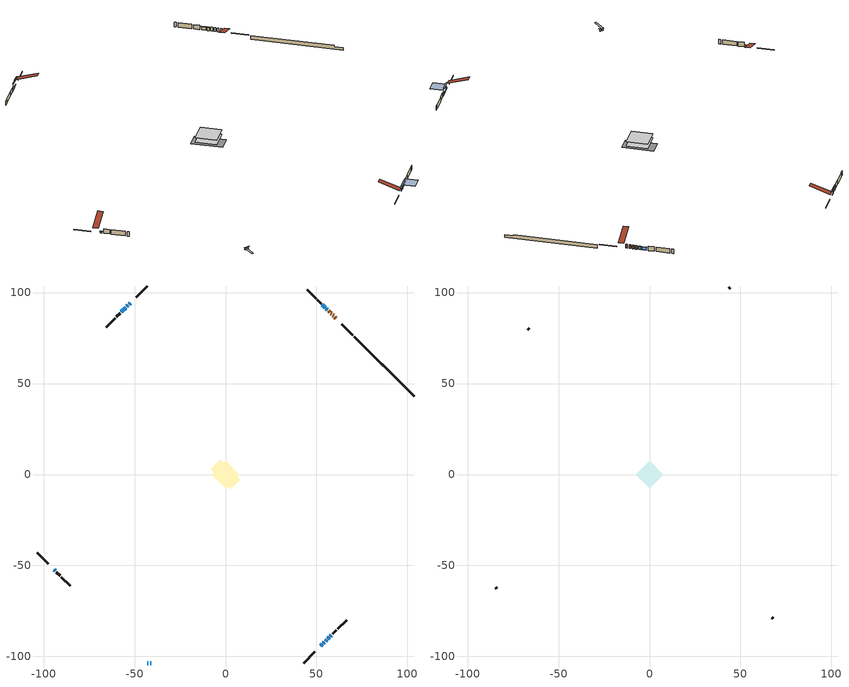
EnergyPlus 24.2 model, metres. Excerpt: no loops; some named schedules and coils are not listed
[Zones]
conditioned space
 floor adiabatic (AdiabaticFloorConstruction): -7.66,0 0,7.66 7.66,0 0,-7.66 z0.76
 floor foundation (Slab1 construction): -8.22,2.97 -2.97,8.22 8.22,-2.97 2.97,-8.22 z-1.3
 wall outside (RimJoist1 construction): 42.91,-103.59 49.07,-97.43 / -103.59,-42.91 -97.43,-49.07 / -42.91,103.59 -49.07,97.43 / 70.06,76.43 63.9,82.6 z0.76:1.06
 wall outside (AdiabaticWallConstruction 1): 60.62,85.88 60.04,86.46 / 59.38,87.12 58.92,87.57 / 58.27,88.23 57.87,88.63 / 57.21,89.28 56.63,89.87 z0.76:2.79
 wall outside (AdiabaticWallConstruction): -42.91,-103.59 -42.37,-103.59 z0.76:1.65; 52.35,-94.15 53.12,-93.37 / 56.2,-90.29 56.98,-89.52 / -54.79,91.7 -57.17,89.33 z0.76:1.7; -94.15,-52.35 -93.57,-52.93 z0.76:1.55; -52.35,94.15 -52.93,93.57 / -53.58,92.91 -54.14,92.36 / 53.78,-92.72 54.34,-92.16 / 54.99,-91.5 55.55,-90.95 z0.76:1.22; -41.45,-103.59 -40.91,-103.59 z0.76:1.98; 55.97,90.52 55.4,91.1 / 54.74,91.76 53.3,93.19 / 57.63,-88.86 58.23,-88.27 z0.76:2.39
 wall outside (Wall1 construction): 58.88,-87.61 60.97,-85.52 / -92.91,-53.58 -90.82,-55.67 / -57.82,88.67 -59.91,86.58 / 52.65,93.85 50.56,95.94 z0.76:3.2
 wall outside (Wall2 construction): 61.63,-84.87 66.53,-79.97 / -90.17,-56.33 -85.27,-61.23 / -60.57,85.93 -65.47,81.03 / 49.9,96.6 45,101.5 z0.76:3.2
 wall foundation (FoundationWall1 construction): 70.72,75.78,-1.3 70.72,75.78,0.76 100.3,46.19,0.76 100.3,46.19,0.09 103.59,42.91,0.09 103.59,42.91,-1.3
 window (WindowConstruction 7): -42.91,-103.59 -42.37,-103.59 z0.76:1.65
 window (WindowConstruction 5): 52.35,-94.14 53.12,-93.37 z0.76:1.7
 window (WindowConstruction 6): -94.14,-52.35 -93.57,-52.93 z0.76:1.55
 window (WindowConstruction 9): -52.35,94.14 -52.93,93.57 z0.76:1.22
 window (WindowConstruction 10): -53.58,92.91 -54.14,92.36 z0.76:1.22
 window (WindowConstruction 11): 53.78,-92.72 54.34,-92.16 z0.76:1.22
 window (WindowConstruction 12): 54.99,-91.5 55.55,-90.95 z0.76:1.22
 window (WindowConstruction): 56.21,-90.29 56.98,-89.52 z0.76:1.7
 window (WindowConstruction 8): -41.45,-103.59 -40.91,-103.59 z0.76:1.98
 window (WindowConstruction 1): 55.97,90.52 55.4,91.1 z0.76:2.38
 window (WindowConstruction 2): 54.74,91.76 53.3,93.19 z0.76:2.38
 window (WindowConstruction 3): -54.8,91.7 -57.17,89.33 z0.76:1.7
 window (WindowConstruction 4): 57.63,-88.86 58.23,-88.27 z0.76:2.38
 door (Door): 60.62,85.88 60.04,86.46 z0.76:2.79
 door (Door 1): 59.38,87.12 58.92,87.57 z0.76:2.79
 door (Door 2): 58.27,88.23 57.87,88.63 z0.76:2.79
 door (Door 3): 57.21,89.28 56.63,89.87 z0.76:2.79
 ceiling adiabatic (AdiabaticFloorConstruction): 0,-7.66 7.66,0 0,7.66 -7.66,0 z0.76
attic - vented
 floor to conditioned space (Floor1 construction Reversed): -7.66,0 0,7.66 7.66,0 0,-7.66 z3.2
 wall outside (Wall3 construction): 67.19,-79.31 67.96,-78.53 / -84.61,-61.89 -83.83,-62.66 / -66.13,80.37 -66.91,79.59 / 44.34,102.15 43.56,102.93 z0.76:3.2
 roof outside (Roof1 construction): 51.69,-94.8,3.2 44.23,-87.34,6.72 42.26,-89.31,6.72 49.73,-96.77,3.2; -94.8,-51.69,3.2 -87.34,-44.23,6.72 -89.31,-42.26,6.72 -96.77,-49.73,3.2; -51.69,94.8,3.2 -44.23,87.34,6.72 -42.26,89.31,6.72 -49.73,96.77,3.2; 61.28,85.22,3.2 53.81,77.76,6.72 55.78,75.79,6.72 63.24,83.25,3.2
shading: -42.17,-103.59 -43.11,-103.59 -43.11,-110.3 -42.17,-110.3 z1.85; 53.26,-93.23 52.21,-94.29 52.5,-94.58 53.56,-93.52 z1.9; -93.43,-53.07 -94.29,-52.21 -94.58,-52.5 -93.72,-53.36 z1.75; -54.79,91.7 -50.48,96.01 -50.78,96.3 -55.08,91.99 z3.86; -56,90.49 -51.72,94.78 -52.01,95.07 -56.3,90.78 z3.86; 56.2,-90.29 51.91,-94.58 52.2,-94.87 56.49,-90.58 z3.86; 57.41,-89.08 53.13,-93.37 57.87,-98.11 62.16,-93.82 z3.86; 57.12,-89.38 56.06,-90.43 56.35,-90.72 57.41,-89.67 z1.9; -40.71,-103.59 -41.65,-103.59 -41.65,-104 -40.71,-104 z2.18; 55.25,91.24 56.11,90.38 56.41,90.67 55.55,91.53 z2.59; 53.16,93.34 54.88,91.61 55.17,91.9 53.45,93.63 z2.59; -57.31,89.19 -54.65,91.84 -54.94,92.13 -57.6,89.48 z1.9; 58.37,-88.13 57.49,-89 57.78,-89.29 58.66,-88.42 z2.59
[Building]
Building 1: Terrain=Suburbs
[Site:Location]
Quebec Intl AP_QC: Latitude {deg}=46.8; Longitude {deg}=-71.38; Time Zone {hr}=-5; Elevation {m}=74; Keep Site Location Information=Yes
[Site:GroundTemperature:Shallow]
0.0108218, -2.24938, -2.43038, -1.3578, 2.94801, 7.23376, 10.9493, 13.303, 13.5029, 11.5886, 7.96783, 3.81355
[Site:WaterMainsTemperature]
Calculation Method=Schedule; Temperature Schedule=mains temperature schedule
[Material] Roughness=Rough; Thermal Absorptance=0.9
Name | Thickness {m} | Conductivity {W/m-K} | Density {kg/m3} | Specific Heat {J/kg-K} | Solar Absorptance | Visible Absorptance
asphalt or fiberglass shingles | 0.00635 | 0.162714 | 1121.4 | 1465.45 | 0.4 | 0.4
ceiling loosefill ins | 0.254 | 0.0480833 | 16.02 | 1046.75 | 0.7 | 0.7
ceiling stud and cavity | 0.1397 | 0.166674 | 65.682 | 1177.47 | 0.7 | 0.7
concrete 4.0 in. | 0.1016 | 1.803125 | 2242.8 | 837.4 | 0.7 | 0.7
concrete 8.0 in. | 0.2032 | 1.803125 | 2242.8 | 837.4 | 0.7 | 0.7
door material | 0.04445 | 0.20624 | 512.64 | 1214.23 | 0.7 | 0.7
door material 1 | 0.04445 | 0.0451087 | 512.64 | 1214.23 | 0.7 | 0.7
floor covering | 0.0127 | 0.0433444 | 54.468 | 1339.84 | 0.6 | 0.6
floor rigid ins; wall rigid ins | 0.512978 | 0.029427 | 32.04 | 1214.23 | 0.7 | 0.7
floor stud and cavity | 0.1397 | 1.75129 | 37.0049 | 1207.88 | 0.7 | 0.7
furniture material conditioned space 1 | 0.1524 | 0.115458 | 640.8 | 1214.23 | 0.6 | 0.6
gypsum board | 0.0127 | 0.160291 | 801 | 837.4 | 0.6 | 0.6
osb sheathing 0.5 in. | 0.0127 | 0.115458 | 512.64 | 1214.23 | 0.7 | 0.7
osb sheathing 0.75 in. | 0.01905 | 0.115458 | 512.64 | 1214.23 | 0.7 | 0.7
rim joist stud and cavity | 0.0508 | 0.103237 | 50.32683 | 1063.81 | 0.6 | 0.6
wall stud and cavity | 0.1397 | 0.0981912 | 139.0536 | 1170.24 | 0.7 | 0.7
wall stud and cavity 1 | 0.1397 | 0.0974674 | 139.0536 | 1170.24 | 0.7 | 0.7
wall stud and cavity 2 | 0.0889 | 6.1454 | 50.32683 | 1063.81 | 0.6 | 0.6
wall stud and cavity 3 | 0.0889 | 0.380278 | 52.3479 | 1209.89 | 0.7 | 0.7
wall stud and cavity 4 | 0.0889 | 0.391764 | 83.0341 | 1211.67 | 0.7 | 0.7
wood siding | 0.0254 | 0.102417 | 544.68 | 1172.36 | 0.4 | 0.4
wood siding 1 | 0.00254 | 0.102417 | 544.68 | 1172.36 | 0.4 | 0.4
wood siding 2; wood siding 3; wood siding 4 | 0.0254 | 0.102417 | 544.68 | 1172.36 | 0.7 | 0.7
[WindowMaterial:SimpleGlazingSystem]
Name | U-Factor {W/m2-K} | Solar Heat Gain Coefficient
WindowMaterial | 2.211581 | 0.38
WindowMaterial 1 | 2.18944 | 0.39
WindowMaterial 2 | 2.01228 | 0.43
WindowMaterial 3 | 3.003662 | 0.53
WindowMaterial 4 | 2.180352 | 0.39
WindowMaterial 5 | 3.04284 | 0.48
WindowMaterial 6 | 6.78351 | 0.73
WindowMaterial 7 | 6.73808 | 0.74
WindowMaterial 8 | 2.6045 | 0.27
WindowMaterial 9 | 2.61302 | 0.27
[Construction]
AdiabaticFloorConstruction: floor stud and cavity, floor rigid ins, osb sheathing 0.75 in., floor covering
AdiabaticWallConstruction: wood siding 3, wall rigid ins, wall stud and cavity 3, gypsum board
AdiabaticWallConstruction 1: wood siding 4, wall rigid ins, wall stud and cavity 3, gypsum board
Door: door material
Door 1; Door 2; Door 3: door material 1
Floor1 construction Reversed: gypsum board, ceiling stud and cavity, ceiling loosefill ins
FoundationWall1 construction: concrete 8.0 in.
furniture construction conditioned space 1: furniture material conditioned space 1
PartitionWallConstruction: gypsum board, wall stud and cavity 4, gypsum board
RimJoist1 construction: wood siding 2, rim joist stud and cavity
Roof1 construction: asphalt or fiberglass shingles
Slab1 construction: concrete 4.0 in.
Wall1 construction: wood siding, osb sheathing 0.5 in., wall stud and cavity, gypsum board
Wall2 construction: wood siding, osb sheathing 0.5 in., wall stud and cavity 1, gypsum board
Wall3 construction: wood siding 1, wall stud and cavity 2
WindowConstruction; WindowConstruction 5: WindowMaterial
WindowConstruction 1: WindowMaterial 1
WindowConstruction 10; WindowConstruction 11; WindowConstruction 12: WindowMaterial 9
WindowConstruction 2: WindowMaterial 2
WindowConstruction 3: WindowMaterial 3
WindowConstruction 4: WindowMaterial 4
WindowConstruction 6: WindowMaterial 5
WindowConstruction 7: WindowMaterial 6
WindowConstruction 8: WindowMaterial 7
WindowConstruction 9: WindowMaterial 8
[Zone] Multiplier=1; Part of Total Floor Area=Yes
Name | Volume {m3}
attic - vented | 67.0683
conditioned space | 538.1
[Space]
Name | Zone | Volume {m3}
attic - vented 1 | attic - vented | 67.0683
conditioned space 1 | conditioned space | 538.1
[ZoneInfiltration:EffectiveLeakageArea]
infil attic - vented 1: Zone or Space=attic - vented 1; Schedule=Always On Discrete; Effective Air Leakage Area {cm2}=4335.88; Stack Coefficient=0.000414216; Wind Coefficient=1.3751e-05
[ZoneMixing]
whole house fan mix: Zone or Space=attic - vented; Schedule=Always On Continuous; Design Flow Rate Calculation Method=Flow/Zone; Design Flow Rate {m3/s}=0; Source Zone or Space=conditioned space
[SurfaceProperty:ExposedFoundationPerimeter]
Slab1: Exposed Perimeter Calculation Method=TotalExposedPerimeter; Total Exposed Perimeter {m}=46.483
[InternalMass] Zone or ZoneList=conditioned space; Space or SpaceList=conditioned space 1
Name | Construction | Surface Area {m2}
furniture mass conditioned space 1 | furniture construction conditioned space 1 | 93.9319
partition wall mass | PartitionWallConstruction | 234.83
[Lights]
interior lighting: Zone or ZoneList or Space or SpaceList=conditioned space 1; Schedule=interior lighting schedule; Design Level Calculation Method=LightingLevel; Lighting Level {W}=343.2; Return Air Fraction=0; Fraction Radiant=0.6; Fraction Visible=0.2; Fraction Replaceable=1
[People]
occupants: Zone or ZoneList or Space or SpaceList=conditioned space 1; Number of People Schedule=occupants schedule; Number of People Calculation Method=People; Number of People=3; Fraction Radiant=0.314171; Sensible Heat Fraction=0.56303; Activity Level Schedule=occupants activity schedule; Carbon Dioxide Generation Rate {m3/s-W}=0; Enable ASHRAE 55 Comfort Warnings=No; Mean Radiant Temperature Calculation Type=EnclosureAveraged
[ElectricEquipment] Zone or ZoneList or Space or SpaceList=conditioned space 1; Design Level Calculation Method=EquipmentLevel
Name | Schedule | Design Level {W} | Fraction Latent | Fraction Radiant | Fraction Lost
clothes dryer | clothes dryer schedule | 140.772 | 0.015 | 0.081 | 0.85
clothes washer | clothes washer schedule | 32.1985 | 0.03 | 0.162 | 0.7
cooking range | cooking range schedule | 215.147 | 0.08 | 0.432 | 0.2
dishwasher | dishwasher schedule | 66.8632 | 0.3 | 0.18 | 0.4
fridge | fridge schedule | 72.9452 | 0 | 0.6 | 0
mech vent house fan | mech vent house fan schedule | 6.33333 | 0 | 0 | 1
mech vent house fan cfis | mech vent house fan cfis schedule | 0 | 0 | 0 | 0
mech vent range fan 0 | mech vent range fan 0 schedule | 57 | 0 | 0 | 1
misc plug loads | misc plug loads schedule | 494.7 | 0.045 | 0.513 | 0.1
whole house fan | Always On Discrete | 0 | 0 | 0 | 1
[OtherEquipment] Zone or ZoneList or Space or SpaceList=conditioned space 1; Design Level Calculation Method=EquipmentLevel
Name | Fuel Type | Schedule | Design Level {W} | Fraction Latent | Fraction Radiant | Fraction Lost
clothes dryer 1 | Electricity | clothes dryer schedule | 0 | 0.015 | 0.081 | 0.85
cooking range 1 | Electricity | cooking range schedule | 0 | 0.08 | 0.432 | 0.2
general water use latent | None | general water use schedule | 62.594 | 1 | 0 | 0
general water use sensible | None | general water use schedule | -61.6891 | 0 | 0.6 | 0
mech vent house fan latent load | None | Always On Discrete | 0 | 1 | 0 | 0
mech vent house fan sensible load | None | Always On Discrete | 0 | 0 | 0 | 0
water heater energy adjustment1 | Electricity | Always On Discrete | 0.01 | 0 | 0 | 1
[ZoneInfiltration:DesignFlowRate] Zone or ZoneList or Space or SpaceList=conditioned space 1; Schedule=Always On Discrete; Design Flow Rate Calculation Method=Flow/Zone; Design Flow Rate {m3/s}=0
infil flow; natural vent flow; whole house fan flow
[ZoneControl:Thermostat]
conditioned space Thermostat: Zone or ZoneList=conditioned space; Control Type Schedule=conditioned space Thermostat Schedule; Control 1=conditioned space temperature setpoint; Temperature Difference Between Cutout And Setpoint {deltaC}=0
[ThermostatSetpoint:DualSetpoint]
conditioned space temperature setpoint: Heating Setpoint Temperature Schedule=heating setpoint; Cooling Setpoint Temperature Schedule=cooling setpoint
[AirLoopHVAC:UnitarySystem]
unit heater unitary system: Control Type=Load; Controlling Zone or Thermostat Location=conditioned space; Dehumidification Control Type=None; Availability Schedule=Always On Discrete; Supply Fan=unit heater supply fan; Fan Placement=BlowThrough; Supply Air Fan Operating Mode Schedule=unit heater auto fan schedule; Heating Coil=unit heater htg coil; DX Heating Coil Sizing Ratio=1; Use DOAS DX Cooling Coil=No; Minimum Supply Air Temperature {C}=2; Latent Load Control=SensibleOnlyLoadControl; Cooling Supply Air Flow Rate Method=None; Heating Supply Air Flow Rate Method=SupplyAirFlowRate; Heating Supply Air Flow Rate {m3/s}=1.21243; No Load Supply Air Flow Rate Method=SupplyAirFlowRate; No Load Supply Air Flow Rate {m3/s}=0; No Load Supply Air Flow Rate Control Set To Low Speed=Yes; Maximum Supply Air Temperature {C}=48.8889; Maximum Outdoor Dry-Bulb Temperature for Supplemental Heater Operation {C}=21; Ancillary On-Cycle Electric Power {W}=0; Ancillary Off-Cycle Electric Power {W}=0
[Zone equipment]
conditioned space: unit heater unitary system, electric baseboard
[Foundation:Kiva]
Foundation Kiva 1: Initial Indoor Air Temperature {C}=18; Wall Height Above Grade {m}=0.759988; Wall Depth Below Slab {m}=0.2032
[Foundation:Kiva:Settings]
Soil Conductivity {W/m-K}=0.849921; Soil Density {kg/m3}=1842.3; Soil Specific Heat {J/kg-K}=418.7; Ground Solar Absorptivity=0.9; Ground Thermal Absorptivity=0.9; Ground Surface Roughness {m}=0.03; Far-Field Width {m}=40; Deep-Ground Boundary Condition=ZeroFlux; Deep-Ground Depth {m}=40; Minimum Cell Dimension {m}=0.2; Maximum Cell Growth Coefficient=3; Simulation Timestep=Timestep
[Exterior:Lights]
exterior lighting: Schedule=exterior lighting schedule; Design Level {W}=75.6
[EnergyManagementSystem:Sensor] Output:Variable or Output:Meter Index Key=conditioned space
Name | Output:Variable or Output:Meter
conditioned_space_clg_unmet_s | Zone Cooling Setpoint Not Met Time
conditioned_space_htg_unmet_s | Zone Heating Setpoint Not Met Time
fridge_tin_s; tin_s; tin_s_1 | Zone Mean Air Temperature
tout_s | Zone Outdoor Air Drybulb Temperature
win_s | Zone Air Humidity Ratio
[Schedule:Constant]
Name | Hourly Value
Always On Continuous; mech vent house fan schedule; mech vent house fan cfis schedule; Always On Discrete | 1
occupants activity schedule | 117.228
fridge schedule; unit heater auto fan schedule | 0
[Schedule:Week:Daily]
interior lighting schedule Week Rule - Jan1-Jan27: interior lighting schedule day, interior lighting schedule day, interior lighting schedule day, interior lighting schedule day, interior lighting schedule day, interior lighting schedule day, interior lighting schedule day, interior lighting schedule default day, interior lighting schedule default day, interior lighting schedule default day, interior lighting schedule default day, interior lighting schedule default day
interior lighting schedule Week Rule - Jan28-Feb3: interior lighting schedule day, interior lighting schedule day, interior lighting schedule day, interior lighting schedule day, interior lighting schedule day 1, interior lighting schedule day 1, interior lighting schedule day 1, interior lighting schedule default day, interior lighting schedule default day, interior lighting schedule default day, interior lighting schedule default day, interior lighting schedule default day
interior lighting schedule Week Rule - Feb4-Feb24: interior lighting schedule day 1, interior lighting schedule day 1, interior lighting schedule day 1, interior lighting schedule day 1, interior lighting schedule day 1, interior lighting schedule day 1, interior lighting schedule day 1, interior lighting schedule default day, interior lighting schedule default day, interior lighting schedule default day, interior lighting schedule default day, interior lighting schedule default day
interior lighting schedule Week Rule - Feb25-Mar3: interior lighting schedule day 1, interior lighting schedule day 1, interior lighting schedule day 1, interior lighting schedule day 1, interior lighting schedule day 2, interior lighting schedule day 2, interior lighting schedule day 2, interior lighting schedule default day, interior lighting schedule default day, interior lighting schedule default day, interior lighting schedule default day, interior lighting schedule default day
interior lighting schedule Week Rule - Mar4-Mar31: interior lighting schedule day 2, interior lighting schedule day 2, interior lighting schedule day 2, interior lighting schedule day 2, interior lighting schedule day 2, interior lighting schedule day 2, interior lighting schedule day 2, interior lighting schedule default day, interior lighting schedule default day, interior lighting schedule default day, interior lighting schedule default day, interior lighting schedule default day
interior lighting schedule Week Rule - Apr1-Apr28: interior lighting schedule day 3, interior lighting schedule day 3, interior lighting schedule day 3, interior lighting schedule day 3, interior lighting schedule day 3, interior lighting schedule day 3, interior lighting schedule day 3, interior lighting schedule default day, interior lighting schedule default day, interior lighting schedule default day, interior lighting schedule default day, interior lighting schedule default day
interior lighting schedule Week Rule - Apr29-May5: interior lighting schedule day 3, interior lighting schedule day 3, interior lighting schedule day 4, interior lighting schedule day 4, interior lighting schedule day 4, interior lighting schedule day 4, interior lighting schedule day 4, interior lighting schedule default day, interior lighting schedule default day, interior lighting schedule default day, interior lighting schedule default day, interior lighting schedule default day
interior lighting schedule Week Rule - May6-May26: interior lighting schedule day 4, interior lighting schedule day 4, interior lighting schedule day 4, interior lighting schedule day 4, interior lighting schedule day 4, interior lighting schedule day 4, interior lighting schedule day 4, interior lighting schedule default day, interior lighting schedule default day, interior lighting schedule default day, interior lighting schedule default day, interior lighting schedule default day
interior lighting schedule Week Rule - May27-Jun2: interior lighting schedule day 4, interior lighting schedule day 4, interior lighting schedule day 4, interior lighting schedule day 4, interior lighting schedule day 4, interior lighting schedule day 5, interior lighting schedule day 5, interior lighting schedule default day, interior lighting schedule default day, interior lighting schedule default day, interior lighting schedule default day, interior lighting schedule default day
interior lighting schedule Week Rule - Jun3-Jun30: interior lighting schedule day 5, interior lighting schedule day 5, interior lighting schedule day 5, interior lighting schedule day 5, interior lighting schedule day 5, interior lighting schedule day 5, interior lighting schedule day 5, interior lighting schedule default day, interior lighting schedule default day, interior lighting schedule default day, interior lighting schedule default day, interior lighting schedule default day
interior lighting schedule Week Rule - Jul1-Jul28: interior lighting schedule day 6, interior lighting schedule day 6, interior lighting schedule day 6, interior lighting schedule day 6, interior lighting schedule day 6, interior lighting schedule day 6, interior lighting schedule day 6, interior lighting schedule default day, interior lighting schedule default day, interior lighting schedule default day, interior lighting schedule default day, interior lighting schedule default day
interior lighting schedule Week Rule - Jul29-Aug4: interior lighting schedule day 6, interior lighting schedule day 6, interior lighting schedule day 6, interior lighting schedule day 7, interior lighting schedule day 7, interior lighting schedule day 7, interior lighting schedule day 7, interior lighting schedule default day, interior lighting schedule default day, interior lighting schedule default day, interior lighting schedule default day, interior lighting schedule default day
interior lighting schedule Week Rule - Aug5-Aug25: interior lighting schedule day 7, interior lighting schedule day 7, interior lighting schedule day 7, interior lighting schedule day 7, interior lighting schedule day 7, interior lighting schedule day 7, interior lighting schedule day 7, interior lighting schedule default day, interior lighting schedule default day, interior lighting schedule default day, interior lighting schedule default day, interior lighting schedule default day
interior lighting schedule Week Rule - Aug26-Sep1: interior lighting schedule day 7, interior lighting schedule day 7, interior lighting schedule day 7, interior lighting schedule day 7, interior lighting schedule day 7, interior lighting schedule day 7, interior lighting schedule day 8, interior lighting schedule default day, interior lighting schedule default day, interior lighting schedule default day, interior lighting schedule default day, interior lighting schedule default day
interior lighting schedule Week Rule - Sep2-Sep29: interior lighting schedule day 8, interior lighting schedule day 8, interior lighting schedule day 8, interior lighting schedule day 8, interior lighting schedule day 8, interior lighting schedule day 8, interior lighting schedule day 8, interior lighting schedule default day, interior lighting schedule default day, interior lighting schedule default day, interior lighting schedule default day, interior lighting schedule default day
interior lighting schedule Week Rule - Sep30-Oct6: interior lighting schedule day 8, interior lighting schedule day 9, interior lighting schedule day 9, interior lighting schedule day 9, interior lighting schedule day 9, interior lighting schedule day 9, interior lighting schedule day 9, interior lighting schedule default day, interior lighting schedule default day, interior lighting schedule default day, interior lighting schedule default day, interior lighting schedule default day
interior lighting schedule Week Rule - Oct7-Oct27: interior lighting schedule day 9, interior lighting schedule day 9, interior lighting schedule day 9, interior lighting schedule day 9, interior lighting schedule day 9, interior lighting schedule day 9, interior lighting schedule day 9, interior lighting schedule default day, interior lighting schedule default day, interior lighting schedule default day, interior lighting schedule default day, interior lighting schedule default day
interior lighting schedule Week Rule - Oct28-Nov3: interior lighting schedule day 9, interior lighting schedule day 9, interior lighting schedule day 9, interior lighting schedule day 9, interior lighting schedule day 10, interior lighting schedule day 10, interior lighting schedule day 10, interior lighting schedule default day, interior lighting schedule default day, interior lighting schedule default day, interior lighting schedule default day, interior lighting schedule default day
interior lighting schedule Week Rule - Nov4-Nov24: interior lighting schedule day 10, interior lighting schedule day 10, interior lighting schedule day 10, interior lighting schedule day 10, interior lighting schedule day 10, interior lighting schedule day 10, interior lighting schedule day 10, interior lighting schedule default day, interior lighting schedule default day, interior lighting schedule default day, interior lighting schedule default day, interior lighting schedule default day
interior lighting schedule Week Rule - Nov25-Dec1: interior lighting schedule day 10, interior lighting schedule day 10, interior lighting schedule day 10, interior lighting schedule day 10, interior lighting schedule day 10, interior lighting schedule day 10, interior lighting schedule day 11, interior lighting schedule default day, interior lighting schedule default day, interior lighting schedule default day, interior lighting schedule default day, interior lighting schedule default day
interior lighting schedule Week Rule - Dec2-Dec31: interior lighting schedule day 11, interior lighting schedule day 11, interior lighting schedule day 11, interior lighting schedule day 11, interior lighting schedule day 11, interior lighting schedule day 11, interior lighting schedule day 11, interior lighting schedule default day, interior lighting schedule default day, interior lighting schedule default day, interior lighting schedule default day, interior lighting schedule default day
occupants schedule Week Rule - Jan1-Dec31: occupants schedule day, occupants schedule day, occupants schedule day, occupants schedule day, occupants schedule day, occupants schedule day, occupants schedule day, occupants schedule default day, occupants schedule default day, occupants schedule default day, occupants schedule default day, occupants schedule default day
clothes dryer schedule Week Rule - Jan1-Dec31: clothes dryer schedule day, clothes dryer schedule day, clothes dryer schedule day, clothes dryer schedule day, clothes dryer schedule day, clothes dryer schedule day, clothes dryer schedule day, clothes dryer schedule default day, clothes dryer schedule default day, clothes dryer schedule default day, clothes dryer schedule default day, clothes dryer schedule default day
clothes washer schedule Week Rule - Jan1-Dec31: clothes washer schedule day, clothes washer schedule day, clothes washer schedule day, clothes washer schedule day, clothes washer schedule day, clothes washer schedule day, clothes washer schedule day, clothes washer schedule default day, clothes washer schedule default day, clothes washer schedule default day, clothes washer schedule default day, clothes washer schedule default day
cooking range schedule Week Rule - Jan1-Dec31: cooking range schedule day, cooking range schedule day, cooking range schedule day, cooking range schedule day, cooking range schedule day, cooking range schedule day, cooking range schedule day, cooking range schedule default day, cooking range schedule default day, cooking range schedule default day, cooking range schedule default day, cooking range schedule default day
dishwasher schedule Week Rule - Jan1-Dec31: dishwasher schedule day, dishwasher schedule day, dishwasher schedule day, dishwasher schedule day, dishwasher schedule day, dishwasher schedule day, dishwasher schedule day, dishwasher schedule default day, dishwasher schedule default day, dishwasher schedule default day, dishwasher schedule default day, dishwasher schedule default day
mech vent range fan 0 schedule Week Rule - Jan1-Dec31: mech vent range fan 0 schedule day, mech vent range fan 0 schedule day, mech vent range fan 0 schedule day, mech vent range fan 0 schedule day, mech vent range fan 0 schedule day, mech vent range fan 0 schedule day, mech vent range fan 0 schedule day, mech vent range fan 0 schedule default day, mech vent range fan 0 schedule default day, mech vent range fan 0 schedule default day, mech vent range fan 0 schedule default day, mech vent range fan 0 schedule default day
misc plug loads schedule Week Rule - Jan1-Dec31: misc plug loads schedule day, misc plug loads schedule day, misc plug loads schedule day, misc plug loads schedule day, misc plug loads schedule day, misc plug loads schedule day, misc plug loads schedule day, misc plug loads schedule default day, misc plug loads schedule default day, misc plug loads schedule default day, misc plug loads schedule default day, misc plug loads schedule default day
general water use schedule Week Rule - Jan1-Dec31: general water use schedule day, general water use schedule day, general water use schedule day, general water use schedule day, general water use schedule day, general water use schedule day, general water use schedule day, general water use schedule default day, general water use schedule default day, general water use schedule default day, general water use schedule default day, general water use schedule default day
exterior lighting schedule Week Rule - Jan1-Jan27: exterior lighting schedule day, exterior lighting schedule day, exterior lighting schedule day, exterior lighting schedule day, exterior lighting schedule day, exterior lighting schedule day, exterior lighting schedule day, exterior lighting schedule default day, exterior lighting schedule default day, exterior lighting schedule default day, exterior lighting schedule default day, exterior lighting schedule default day
exterior lighting schedule Week Rule - Jan28-Feb3: exterior lighting schedule day, exterior lighting schedule day, exterior lighting schedule day, exterior lighting schedule day, exterior lighting schedule day 1, exterior lighting schedule day 1, exterior lighting schedule day 1, exterior lighting schedule default day, exterior lighting schedule default day, exterior lighting schedule default day, exterior lighting schedule default day, exterior lighting schedule default day
exterior lighting schedule Week Rule - Feb4-Feb24: exterior lighting schedule day 1, exterior lighting schedule day 1, exterior lighting schedule day 1, exterior lighting schedule day 1, exterior lighting schedule day 1, exterior lighting schedule day 1, exterior lighting schedule day 1, exterior lighting schedule default day, exterior lighting schedule default day, exterior lighting schedule default day, exterior lighting schedule default day, exterior lighting schedule default day
exterior lighting schedule Week Rule - Feb25-Mar3: exterior lighting schedule day 1, exterior lighting schedule day 1, exterior lighting schedule day 1, exterior lighting schedule day 1, exterior lighting schedule day 2, exterior lighting schedule day 2, exterior lighting schedule day 2, exterior lighting schedule default day, exterior lighting schedule default day, exterior lighting schedule default day, exterior lighting schedule default day, exterior lighting schedule default day
exterior lighting schedule Week Rule - Mar4-Mar31: exterior lighting schedule day 2, exterior lighting schedule day 2, exterior lighting schedule day 2, exterior lighting schedule day 2, exterior lighting schedule day 2, exterior lighting schedule day 2, exterior lighting schedule day 2, exterior lighting schedule default day, exterior lighting schedule default day, exterior lighting schedule default day, exterior lighting schedule default day, exterior lighting schedule default day
exterior lighting schedule Week Rule - Apr1-Apr28: exterior lighting schedule day 3, exterior lighting schedule day 3, exterior lighting schedule day 3, exterior lighting schedule day 3, exterior lighting schedule day 3, exterior lighting schedule day 3, exterior lighting schedule day 3, exterior lighting schedule default day, exterior lighting schedule default day, exterior lighting schedule default day, exterior lighting schedule default day, exterior lighting schedule default day
exterior lighting schedule Week Rule - Apr29-May5: exterior lighting schedule day 3, exterior lighting schedule day 3, exterior lighting schedule day 4, exterior lighting schedule day 4, exterior lighting schedule day 4, exterior lighting schedule day 4, exterior lighting schedule day 4, exterior lighting schedule default day, exterior lighting schedule default day, exterior lighting schedule default day, exterior lighting schedule default day, exterior lighting schedule default day
exterior lighting schedule Week Rule - May6-May26: exterior lighting schedule day 4, exterior lighting schedule day 4, exterior lighting schedule day 4, exterior lighting schedule day 4, exterior lighting schedule day 4, exterior lighting schedule day 4, exterior lighting schedule day 4, exterior lighting schedule default day, exterior lighting schedule default day, exterior lighting schedule default day, exterior lighting schedule default day, exterior lighting schedule default day
exterior lighting schedule Week Rule - May27-Jun2: exterior lighting schedule day 4, exterior lighting schedule day 4, exterior lighting schedule day 4, exterior lighting schedule day 4, exterior lighting schedule day 4, exterior lighting schedule day 5, exterior lighting schedule day 5, exterior lighting schedule default day, exterior lighting schedule default day, exterior lighting schedule default day, exterior lighting schedule default day, exterior lighting schedule default day
exterior lighting schedule Week Rule - Jun3-Jun30: exterior lighting schedule day 5, exterior lighting schedule day 5, exterior lighting schedule day 5, exterior lighting schedule day 5, exterior lighting schedule day 5, exterior lighting schedule day 5, exterior lighting schedule day 5, exterior lighting schedule default day, exterior lighting schedule default day, exterior lighting schedule default day, exterior lighting schedule default day, exterior lighting schedule default day
exterior lighting schedule Week Rule - Jul1-Jul28: exterior lighting schedule day 6, exterior lighting schedule day 6, exterior lighting schedule day 6, exterior lighting schedule day 6, exterior lighting schedule day 6, exterior lighting schedule day 6, exterior lighting schedule day 6, exterior lighting schedule default day, exterior lighting schedule default day, exterior lighting schedule default day, exterior lighting schedule default day, exterior lighting schedule default day
exterior lighting schedule Week Rule - Jul29-Aug4: exterior lighting schedule day 6, exterior lighting schedule day 6, exterior lighting schedule day 6, exterior lighting schedule day 7, exterior lighting schedule day 7, exterior lighting schedule day 7, exterior lighting schedule day 7, exterior lighting schedule default day, exterior lighting schedule default day, exterior lighting schedule default day, exterior lighting schedule default day, exterior lighting schedule default day
exterior lighting schedule Week Rule - Aug5-Aug25: exterior lighting schedule day 7, exterior lighting schedule day 7, exterior lighting schedule day 7, exterior lighting schedule day 7, exterior lighting schedule day 7, exterior lighting schedule day 7, exterior lighting schedule day 7, exterior lighting schedule default day, exterior lighting schedule default day, exterior lighting schedule default day, exterior lighting schedule default day, exterior lighting schedule default day
[Schedule:Year]
interior lighting schedule: interior lighting schedule Week Rule - Jan1-Jan27, 1, 1, 1, 27, interior lighting schedule Week Rule - Jan28-Feb3, 1, 28, 2, 3, interior lighting schedule Week Rule - Feb4-Feb24, 2, 4, 2, 24, interior lighting schedule Week Rule - Feb25-Mar3, 2, 25, 3, 3, interior lighting schedule Week Rule - Mar4-Mar31, 3, 4, 3, 31, interior lighting schedule Week Rule - Apr1-Apr28, 4, 1, 4, 28, interior lighting schedule Week Rule - Apr29-May5, 4, 29, 5, 5, interior lighting schedule Week Rule - May6-May26, 5, 6, 5, 26, interior lighting schedule Week Rule - May27-Jun2, 5, 27, 6, 2, interior lighting schedule Week Rule - Jun3-Jun30, 6, 3, 6, 30, interior lighting schedule Week Rule - Jul1-Jul28, 7, 1, 7, 28, interior lighting schedule Week Rule - Jul29-Aug4, 7, 29, 8, 4, interior lighting schedule Week Rule - Aug5-Aug25, 8, 5, 8, 25, interior lighting schedule Week Rule - Aug26-Sep1, 8, 26, 9, 1, interior lighting schedule Week Rule - Sep2-Sep29, 9, 2, 9, 29, interior lighting schedule Week Rule - Sep30-Oct6, 9, 30, 10, 6, interior lighting schedule Week Rule - Oct7-Oct27, 10, 7, 10, 27, interior lighting schedule Week Rule - Oct28-Nov3, 10, 28, 11, 3, interior lighting schedule Week Rule - Nov4-Nov24, 11, 4, 11, 24, interior lighting schedule Week Rule - Nov25-Dec1, 11, 25, 12, 1, interior lighting schedule Week Rule - Dec2-Dec31, 12, 2, 12, 31
occupants schedule: occupants schedule Week Rule - Jan1-Dec31, 1, 1, 12, 31
clothes dryer schedule: clothes dryer schedule Week Rule - Jan1-Dec31, 1, 1, 12, 31
clothes washer schedule: clothes washer schedule Week Rule - Jan1-Dec31, 1, 1, 12, 31
cooking range schedule: cooking range schedule Week Rule - Jan1-Dec31, 1, 1, 12, 31
dishwasher schedule: dishwasher schedule Week Rule - Jan1-Dec31, 1, 1, 12, 31
mech vent range fan 0 schedule: mech vent range fan 0 schedule Week Rule - Jan1-Dec31, 1, 1, 12, 31
misc plug loads schedule: misc plug loads schedule Week Rule - Jan1-Dec31, 1, 1, 12, 31
general water use schedule: general water use schedule Week Rule - Jan1-Dec31, 1, 1, 12, 31
exterior lighting schedule: exterior lighting schedule Week Rule - Jan1-Jan27, 1, 1, 1, 27, exterior lighting schedule Week Rule - Jan28-Feb3, 1, 28, 2, 3, exterior lighting schedule Week Rule - Feb4-Feb24, 2, 4, 2, 24, exterior lighting schedule Week Rule - Feb25-Mar3, 2, 25, 3, 3, exterior lighting schedule Week Rule - Mar4-Mar31, 3, 4, 3, 31, exterior lighting schedule Week Rule - Apr1-Apr28, 4, 1, 4, 28, exterior lighting schedule Week Rule - Apr29-May5, 4, 29, 5, 5, exterior lighting schedule Week Rule - May6-May26, 5, 6, 5, 26, exterior lighting schedule Week Rule - May27-Jun2, 5, 27, 6, 2, exterior lighting schedule Week Rule - Jun3-Jun30, 6, 3, 6, 30, exterior lighting schedule Week Rule - Jul1-Jul28, 7, 1, 7, 28, exterior lighting schedule Week Rule - Jul29-Aug4, 7, 29, 8, 4, exterior lighting schedule Week Rule - Aug5-Aug25, 8, 5, 8, 25, exterior lighting schedule Week Rule - Aug26-Sep1, 8, 26, 9, 1, exterior lighting schedule Week Rule - Sep2-Sep29, 9, 2, 9, 29, exterior lighting schedule Week Rule - Sep30-Oct6, 9, 30, 10, 6, exterior lighting schedule Week Rule - Oct7-Oct27, 10, 7, 10, 27, exterior lighting schedule Week Rule - Oct28-Nov3, 10, 28, 11, 3, exterior lighting schedule Week Rule - Nov4-Nov24, 11, 4, 11, 24, exterior lighting schedule Week Rule - Nov25-Dec1, 11, 25, 12, 1, exterior lighting schedule Week Rule - Dec2-Dec31, 12, 2, 12, 31
[Schedule:Compact]
conditioned space Thermostat Schedule: Through: 12/31, For: AllDays, Until: 24:00, 4
mains temperature schedule: Through: 01/01, For: AllDays, Until: 24:00, 5.175, Through: 01/02, For: AllDays, Until: 24:00, 5.10167, Through: 01/03, For: AllDays, Until: 24:00, 5.02889, Through: 01/04, For: AllDays, Until: 24:00, 4.95778, Through: 01/05, For: AllDays, Until: 24:00, 4.88778, Through: 01/06, For: AllDays, Until: 24:00, 4.81833, Through: 01/07, For: AllDays, Until: 24:00, 4.75056, Through: 01/08, For: AllDays, Until: 24:00, 4.68389, Through: 01/09, For: AllDays, Until: 24:00, 4.61833, Through: 01/10, For: AllDays, Until: 24:00, 4.55389, Through: 01/11, For: AllDays, Until: 24:00, 4.49056, Through: 01/12, For: AllDays, Until: 24:00, 4.42889, Through: 01/13, For: AllDays, Until: 24:00, 4.36778, Through: 01/14, For: AllDays, Until: 24:00, 4.30889, Through: 01/15, For: AllDays, Until: 24:00, 4.25056, Through: 01/16, For: AllDays, Until: 24:00, 4.19389, Through: 01/17, For: AllDays, Until: 24:00, 4.13833, Through: 01/18, For: AllDays, Until: 24:00, 4.08444, Through: 01/19, For: AllDays, Until: 24:00, 4.03167, Through: 01/20, For: AllDays, Until: 24:00, 3.98056, Through: 01/21, For: AllDays, Until: 24:00, 3.93056, Through: 01/22, For: AllDays, Until: 24:00, 3.88222, Through: 01/23, For: AllDays, Until: 24:00, 3.835, Through: 01/24, For: AllDays, Until: 24:00, 3.78944, Through: 01/25, For: AllDays, Until: 24:00, 3.74556, Through: 01/26, For: AllDays, Until: 24:00, 3.70278, Through: 01/27, For: AllDays, Until: 24:00, 3.66167, Through: 01/28, For: AllDays, Until: 24:00, 3.62167, Through: 01/29, For: AllDays, Until: 24:00, 3.58389, Through: 01/30, For: AllDays, Until: 24:00, 3.54722, Through: 01/31, For: AllDays, Until: 24:00, 3.51167, Through: 02/01, For: AllDays, Until: 24:00, 3.47833, Through: 02/02, For: AllDays, Until: 24:00, 3.44611, Through: 02/03, For: AllDays, Until: 24:00, 3.41556, Through: 02/04, For: AllDays, Until: 24:00, 3.38667, Through: 02/05, For: AllDays, Until: 24:00, 3.35944, Through: 02/06, For: AllDays, Until: 24:00, 3.33389, Through: 02/07, For: AllDays, Until: 24:00, 3.30944, Through: 02/08, For: AllDays, Until: 24:00, 3.28667, Through: 02/09, For: AllDays, Until: 24:00, 3.26611, Through: 02/10, For: AllDays, Until: 24:00, 3.24667, Through: 02/11, For: AllDays, Until: 24:00, 3.22889, Through: 02/12, For: AllDays, Until: 24:00, 3.21278, Through: 02/13, For: AllDays, Until: 24:00, 3.19833, Through: 02/14, For: AllDays, Until: 24:00, 3.18556, Through: 02/15, For: AllDays, Until: 24:00, 3.17389, Through: 02/16, For: AllDays, Until: 24:00, 3.16444, Through: 02/17, For: AllDays, Until: 24:00, 3.15667, Through: 02/18, For: AllDays, Until: 24:00, 3.15056, Through: 02/19, For: AllDays, Until: 24:00, 3.14556, Through: 02/20, For: AllDays, Until: 24:00, 3.14278, Through: 02/21, For: AllDays, Until: 24:00, 3.14111, Through: 02/22, For: AllDays, Until: 24:00, 3.14167, Through: 02/23, For: AllDays, Until: 24:00, 3.14333, Through: 02/24, For: AllDays, Until: 24:00, 3.14722, Through: 02/25, For: AllDays, Until: 24:00, 3.15222, Through: 02/26, For: AllDays, Until: 24:00, 3.15944, Through: 02/27, For: AllDays, Until: 24:00, 3.16778, Through: 02/28, For: AllDays, Until: 24:00, 3.17778, Through: 03/01, For: AllDays, Until: 24:00, 3.18944, Through: 03/02, For: AllDays, Until: 24:00, 3.20333, Through: 03/03, For: AllDays, Until: 24:00, 3.21833, Through: 03/04, For: AllDays, Until: 24:00, 3.235, Through: 03/05, For: AllDays, Until: 24:00, 3.25333, Through: 03/06, For: AllDays, Until: 24:00, 3.27333, Through: 03/07, For: AllDays, Until: 24:00, 3.29444, Through: 03/08, For: AllDays, Until: 24:00, 3.31778, Through: 03/09, For: AllDays, Until: 24:00, 3.34222, Through: 03/10, For: AllDays, Until: 24:00, 3.36889, Through: 03/11, For: AllDays, Until: 24:00, 3.39667, Through: 03/12, For: AllDays, Until: 24:00, 3.42611, Through: 03/13, For: AllDays, Until: 24:00, 3.45722, Through: 03/14, For: AllDays, Until: 24:00, 3.49, Through: 03/15, For: AllDays, Until: 24:00, 3.52389, Through: 03/16, For: AllDays, Until: 24:00, 3.55944, Through: 03/17, For: AllDays, Until: 24:00, 3.59667, Through: 03/18, For: AllDays, Until: 24:00, 3.63556, Through: 03/19, For: AllDays, Until: 24:00, 3.67556, Through: 03/20, For: AllDays, Until: 24:00, 3.71722, Through: 03/21, For: AllDays, Until: 24:00, 3.76056, Through: 03/22, For: AllDays, Until: 24:00, 3.80556, Through: 03/23, For: AllDays, Until: 24:00, 3.85111, Through: 03/24, For: AllDays, Until: 24:00, 3.89889, Through: 03/25, For: AllDays, Until: 24:00, 3.94778, Through: 03/26, For: AllDays, Until: 24:00, 3.99833, Through: 03/27, For: AllDays, Until: 24:00, 4.05, Through: 03/28, For: AllDays, Until: 24:00, 4.10333, Through: 03/29, For: AllDays, Until: 24:00, 4.15778, Through: 03/30, For: AllDays, Until: 24:00, 4.21333, Through: 03/31, For: AllDays, Until: 24:00, 4.27056, Through: 04/01, For: AllDays, Until: 24:00, 4.32944, Through: 04/02, For: AllDays, Until: 24:00, 4.38889, Through: 04/03, For: AllDays, Until: 24:00, 4.45, Through: 04/04, For: AllDays, Until: 24:00, 4.51222, Through: 04/05, For: AllDays, Until: 24:00, 4.57611, Through: 04/06, For: AllDays, Until: 24:00, 4.64056, Through: 04/07, For: AllDays, Until: 24:00, 4.70667, Through: 04/08, For: AllDays, Until: 24:00, 4.77389, Through: 04/09, For: AllDays, Until: 24:00, 4.84222, Through: 04/10, For: AllDays, Until: 24:00, 4.91167, Through: 04/11, For: AllDays, Until: 24:00, 4.98278, Through: 04/12, For: AllDays, Until: 24:00, 5.05444, Through: 04/13, For: AllDays, Until: 24:00, 5.12722, Through: 04/14, For: AllDays, Until: 24:00, 5.20111, Through: 04/15, For: AllDays, Until: 24:00, 5.27611, Through: 04/16, For: AllDays, Until: 24:00, 5.35167, Through: 04/17, For: AllDays, Until: 24:00, 5.42889, Through: 04/18, For: AllDays, Until: 24:00, 5.50667, Through: 04/19, For: AllDays, Until: 24:00, 5.58556, Through: 04/20, For: AllDays, Until: 24:00, 5.665, Through: 04/21, For: AllDays, Until: 24:00, 5.74611, Through: 04/22, For: AllDays, Until: 24:00, 5.82722, Through: 04/23, For: AllDays, Until: 24:00, 5.91, Through: 04/24, For: AllDays, Until: 24:00, 5.99278, Through: 04/25, For: AllDays, Until: 24:00, 6.07722, Through: 04/26, For: AllDays, Until: 24:00, 6.16167, Through: 04/27, For: AllDays, Until: 24:00, 6.24722, Through: 04/28, For: AllDays, Until: 24:00, 6.33389, Through: 04/29, For: AllDays, Until: 24:00, 6.42056, Through: 04/30, For: AllDays, Until: 24:00, 6.50833, Through: 05/01, For: AllDays, Until: 24:00, 6.59667, Through: 05/02, For: AllDays, Until: 24:00, 6.68556, Through: 05/03, For: AllDays, Until: 24:00, 6.775, Through: 05/04, For: AllDays, Until: 24:00, 6.86556, Through: 05/05, For: AllDays, Until: 24:00, 6.95611, Through: 05/06, For: AllDays, Until: 24:00, 7.04722, Through: 05/07, For: AllDays, Until: 24:00, 7.13889, Through: 05/08, For: AllDays, Until: 24:00, 7.23111, Through: 05/09, For: AllDays, Until: 24:00, 7.32333, Through: 05/10, For: AllDays, Until: 24:00, 7.41667, Through: 05/11, For: AllDays, Until: 24:00, 7.51, Through: 05/12, For: AllDays, Until: 24:00, 7.60389, Through: 05/13, For: AllDays, Until: 24:00, 7.69778, Through: 05/14, For: AllDays, Until: 24:00, 7.79222, Through: 05/15, For: AllDays, Until: 24:00, 7.88667, Through: 05/16, For: AllDays, Until: 24:00, 7.98167, Through: 05/17, For: AllDays, Until: 24:00, 8.07667, Through: 05/18, For: AllDays, Until: 24:00, 8.17167, Through: 05/19, For: AllDays, Until: 24:00, 8.26722, Through: 05/20, For: AllDays, Until: 24:00, 8.36278, Through: 05/21, For: AllDays, Until: 24:00, 8.45833, Through: 05/22, For: AllDays, Until: 24:00, 8.55444, Through: 05/23, For: AllDays, Until: 24:00, 8.65, Through: 05/24, For: AllDays, Until: 24:00, 8.74611, Through: 05/25, For: AllDays, Until: 24:00, 8.84167, Through: 05/26, For: AllDays, Until: 24:00, 8.93722, Through: 05/27, For: AllDays, Until: 24:00, 9.03333, Through: 05/28, For: AllDays, Until: 24:00, 9.12889, Through: 05/29, For: AllDays, Until: 24:00, 9.22389, Through: 05/30, For: AllDays, Until: 24:00, 9.31944, Through: 05/31, For: AllDays, Until: 24:00, 9.41444, Through: 06/01, For: AllDays, Until: 24:00, 9.50944, Through: 06/02, For: AllDays, Until: 24:00, 9.60389, Through: 06/03, For: AllDays, Until: 24:00, 9.69833, Through: 06/04, For: AllDays, Until: 24:00, 9.79278, Through: 06/05, For: AllDays, Until: 24:00, 9.88667, Through: 06/06, For: AllDays, Until: 24:00, 9.98, Through: 06/07, For: AllDays, Until: 24:00, 10.0728, Through: 06/08, For: AllDays, Until: 24:00, 10.1656, Through: 06/09, For: AllDays, Until: 24:00, 10.2578, Through: 06/10, For: AllDays, Until: 24:00, 10.3494, Through: 06/11, For: AllDays, Until: 24:00, 10.4411, Through: 06/12, For: AllDays, Until: 24:00, 10.5317, Through: 06/13, For: AllDays, Until: 24:00, 10.6222, Through: 06/14, For: AllDays, Until: 24:00, 10.7117, Through: 06/15, For: AllDays, Until: 24:00, 10.8006, Through: 06/16, For: AllDays, Until: 24:00, 10.8889, Through: 06/17, For: AllDays, Until: 24:00, 10.9772, Through: 06/18, For: AllDays, Until: 24:00, 11.0639, Through: 06/19, For: AllDays, Until: 24:00, 11.1506, Through: 06/20, For: AllDays, Until: 24:00, 11.2361, Through: 06/21, For: AllDays, Until: 24:00, 11.3211, Through: 06/22, For: AllDays, Until: 24:00, 11.4056, Through: 06/23, For: AllDays, Until: 24:00, 11.4889, Through: 06/24, For: AllDays, Until: 24:00, 11.5711, Through: 06/25, For: AllDays, Until: 24:00, 11.6533, Through: 06/26, For: AllDays, Until: 24:00, 11.7339, Through: 06/27, For: AllDays, Until: 24:00, 11.8139, Through: 06/28, For: AllDays, Until: 24:00, 11.8928, Through: 06/29, For: AllDays, Until: 24:00, 11.9711, Through: 06/30, For: AllDays, Until: 24:00, 12.0483, Through: 07/01, For: AllDays, Until: 24:00, 12.1244, Through: 07/02, For: AllDays, Until: 24:00, 12.1994, Through: 07/03, For: AllDays, Until: 24:00, 12.2733, Through: 07/04, For: AllDays, Until: 24:00, 12.3467, Through: 07/05, For: AllDays, Until: 24:00, 12.4183, Through: 07/06, For: AllDays, Until: 24:00, 12.4894, Through: 07/07, For: AllDays, Until: 24:00, 12.5589, Through: 07/08, For: AllDays, Until: 24:00, 12.6278, Through: 07/09, For: AllDays, Until: 24:00, 12.695, Through: 07/10, For: AllDays, Until: 24:00, 12.7617, Through: 07/11, For: AllDays, Until: 24:00, 12.8267, Through: 07/12, For: AllDays, Until: 24:00, 12.8906, Through: 07/13, For: AllDays, Until: 24:00, 12.9528, Through: 07/14, For: AllDays, Until: 24:00, 13.0144, Through: 07/15, For: AllDays, Until: 24:00, 13.0744, Through: 07/16, For: AllDays, Until: 24:00, 13.1333, Through: 07/17, For: AllDays, Until: 24:00, 13.1906, Through: 07/18, For: AllDays, Until: 24:00, 13.2467, Through: 07/19, For: AllDays, Until: 24:00, 13.3017, Through: 07/20, For: AllDays, Until: 24:00, 13.355, Through: 07/21, For: AllDays, Until: 24:00, 13.4072, Through: 07/22, For: AllDays, Until: 24:00, 13.4578, Through: 07/23, For: AllDays, Until: 24:00, 13.5067, Through: 07/24, For: AllDays, Until: 24:00, 13.5544, Through: 07/25, For: AllDays, Until: 24:00, 13.6011, Through: 07/26, For: AllDays, Until: 24:00, 13.6461, Through: 07/27, For: AllDays, Until: 24:00, 13.6894, Through: 07/28, For: AllDays, Until: 24:00, 13.7317, Through: 07/29, For: AllDays, Until: 24:00, 13.7722, Through: 07/30, For: AllDays, Until: 24:00, 13.8111, Through: 07/31, For: AllDays, Until: 24:00, 13.8489, Through: 08/01, For: AllDays, Until: 24:00, 13.8844, Through: 08/02, For: AllDays, Until: 24:00, 13.9189, Through: 08/03, For: AllDays, Until: 24:00, 13.9522, Through: 08/04, For: AllDays, Until: 24:00, 13.9833, Through: 08/05, For: AllDays, Until: 24:00, 14.0133, Through: 08/06, For: AllDays, Until: 24:00, 14.0411, Through: 08/07, For: AllDays, Until: 24:00, 14.0678, Through: 08/08, For: AllDays, Until: 24:00, 14.0933, Through: 08/09, For: AllDays, Until: 24:00, 14.1167, Through: 08/10, For: AllDays, Until: 24:00, 14.1383, Through: 08/11, For: AllDays, Until: 24:00, 14.1589, Through: 08/12, For: AllDays, Until: 24:00, 14.1772, Through: 08/13, For: AllDays, Until: 24:00, 14.1944, Through: 08/14, For: AllDays, Until: 24:00, 14.21, Through: 08/15, For: AllDays, Until: 24:00, 14.2233, Through: 08/16, For: AllDays, Until: 24:00, 14.2356, Through: 08/17, For: AllDays, Until: 24:00, 14.2461, Through: 08/18, For: AllDays, Until: 24:00, 14.255, Through: 08/19, For: AllDays, Until: 24:00, 14.2622, Through: 08/20, For: AllDays, Until: 24:00, 14.2678, Through: 08/21, For: AllDays, Until: 24:00, 14.2717, Through: 08/22, For: AllDays, Until: 24:00, 14.2739, Through: 08/23, For: AllDays, Until: 24:00, 14.2744, Through: 08/24, For: AllDays, Until: 24:00, 14.2733, Through: 08/25, For: AllDays, Until: 24:00, 14.2711, Through: 08/26, For: AllDays, Until: 24:00, 14.2667, Through: 08/27, For: AllDays, Until: 24:00, 14.2606, Through: 08/28, For: AllDays, Until: 24:00, 14.2528, Through: 08/29, For: AllDays, Until: 24:00, 14.2439, Through: 08/30, For: AllDays, Until: 24:00, 14.2328, Through: 08/31, For: AllDays, Until: 24:00, 14.2206, Through: 09/01, For: AllDays, Until: 24:00, 14.2061, Through: 09/02, For: AllDays, Until: 24:00, 14.1906, Through: 09/03, For: AllDays, Until: 24:00, 14.1728, Through: 09/04, For: AllDays, Until: 24:00, 14.1539, Through: 09/05, For: AllDays, Until: 24:00, 14.1333, Through: 09/06, For: AllDays, Until: 24:00, 14.1111, Through: 09/07, For: AllDays, Until: 24:00, 14.0872, Through: 09/08, For: AllDays, Until: 24:00, 14.0617, Through: 09/09, For: AllDays, Until: 24:00, 14.035, Through: 09/10, For: AllDays, Until: 24:00, 14.0061, Through: 09/11, For: AllDays, Until: 24:00, 13.9761, Through: 09/12, For: AllDays, Until: 24:00, 13.9444, Through: 09/13, For: AllDays, Until: 24:00, 13.9111, Through: 09/14, For: AllDays, Until: 24:00, 13.8761, Through: 09/15, For: AllDays, Until: 24:00, 13.84, Through: 09/16, For: AllDays, Until: 24:00, 13.8022, Through: 09/17, For: AllDays, Until: 24:00, 13.7628, Through: 09/18, For: AllDays, Until: 24:00, 13.7217, Through: 09/19, For: AllDays, Until: 24:00, 13.6794, Through: 09/20, For: AllDays, Until: 24:00, 13.6356, Through: 09/21, For: AllDays, Until: 24:00, 13.59, Through: 09/22, For: AllDays, Until: 24:00, 13.5433, Through: 09/23, For: AllDays, Until: 24:00, 13.4956, Through: 09/24, For: AllDays, Until: 24:00, 13.4456, Through: 09/25, For: AllDays, Until: 24:00, 13.395, Through: 09/26, For: AllDays, Until: 24:00, 13.3422, Through: 09/27, For: AllDays, Until: 24:00, 13.2883, Through: 09/28, For: AllDays, Until: 24:00, 13.2333, Through: 09/29, For: AllDays, Until: 24:00, 13.1772, Through: 09/30, For: AllDays, Until: 24:00, 13.1194, Through: 10/01, For: AllDays, Until: 24:00, 13.06, Through: 10/02, For: AllDays, Until: 24:00, 13, Through: 10/03, For: AllDays, Until: 24:00, 12.9383, Through: 10/04, For: AllDays, Until: 24:00, 12.8756, Through: 10/05, For: AllDays, Until: 24:00, 12.8111, Through: 10/06, For: AllDays, Until: 24:00, 12.7456, Through: 10/07, For: AllDays, Until: 24:00, 12.6794, Through: 10/08, For: AllDays, Until: 24:00, 12.6117, Through: 10/09, For: AllDays, Until: 24:00, 12.5428, Through: 10/10, For: AllDays, Until: 24:00, 12.4728, Through: 10/11, For: AllDays, Until: 24:00, 12.4017, Through: 10/12, For: AllDays, Until: 24:00, 12.3294, Through: 10/13, For: AllDays, Until: 24:00, 12.2561, Through: 10/14, For: AllDays, Until: 24:00, 12.1817, Through: 10/15, For: AllDays, Until: 24:00, 12.1061, Through: 10/16, For: AllDays, Until: 24:00, 12.03, Through: 10/17, For: AllDays, Until: 24:00, 11.9528, Through: 10/18, For: AllDays, Until: 24:00, 11.8744, Through: 10/19, For: AllDays, Until: 24:00, 11.795, Through: 10/20, For: AllDays, Until: 24:00, 11.715, Through: 10/21, For: AllDays, Until: 24:00, 11.6339, Through: 10/22, For: AllDays, Until: 24:00, 11.5517, Through: 10/23, For: AllDays, Until: 24:00, 11.4689, Through: 10/24, For: AllDays, Until: 24:00, 11.3856, Through: 10/25, For: AllDays, Until: 24:00, 11.3011, Through: 10/26, For: AllDays, Until: 24:00, 11.2161, Through: 10/27, For: AllDays, Until: 24:00, 11.13, Through: 10/28, For: AllDays, Until: 24:00, 11.0433, Through: 10/29, For: AllDays, Until: 24:00, 10.9561, Through: 10/30, For: AllDays, Until: 24:00, 10.8683, Through: 10/31, For: AllDays, Until: 24:00, 10.7794, Through: 11/01, For: AllDays, Until: 24:00, 10.6906, Through: 11/02, For: AllDays, Until: 24:00, 10.6006, Through: 11/03, For: AllDays, Until: 24:00, 10.51, Through: 11/04, For: AllDays, Until: 24:00, 10.4194, Through: 11/05, For: AllDays, Until: 24:00, 10.3278, Through: 11/06, For: AllDays, Until: 24:00, 10.2361, Through: 11/07, For: AllDays, Until: 24:00, 10.1439, Through: 11/08, For: AllDays, Until: 24:00, 10.0511, Through: 11/09, For: AllDays, Until: 24:00, 9.95778, Through: 11/10, For: AllDays, Until: 24:00, 9.86444, Through: 11/11, For: AllDays, Until: 24:00, 9.77056, Through: 11/12, For: AllDays, Until: 24:00, 9.67611, Through: 11/13, For: AllDays, Until: 24:00, 9.58167, Through: 11/14, For: AllDays, Until: 24:00, 9.48722, Through: 11/15, For: AllDays, Until: 24:00, 9.39222, Through: 11/16, For: AllDays, Until: 24:00, 9.29667, Through: 11/17, For: AllDays, Until: 24:00, 9.20167, Through: 11/18, For: AllDays, Until: 24:00, 9.10611, Through: 11/19, For: AllDays, Until: 24:00, 9.01056, Through: 11/20, For: AllDays, Until: 24:00, 8.915, Through: 11/21, For: AllDays, Until: 24:00, 8.81889, Through: 11/22, For: AllDays, Until: 24:00, 8.72333, Through: 11/23, For: AllDays, Until: 24:00, 8.62722, Through: 11/24, For: AllDays, Until: 24:00, 8.53167, Through: 11/25, For: AllDays, Until: 24:00, 8.43611, Through: 11/26, For: AllDays, Until: 24:00, 8.34, Through: 11/27, For: AllDays, Until: 24:00, 8.245, Through: 11/28, For: AllDays, Until: 24:00, 8.14944, Through: 11/29, For: AllDays, Until: 24:00, 8.05389, Through: 11/30, For: AllDays, Until: 24:00, 7.95889, Through: 12/01, For: AllDays, Until: 24:00, 7.86444, Through: 12/02, For: AllDays, Until: 24:00, 7.76944, Through: 12/03, For: AllDays, Until: 24:00, 7.67556, Through: 12/04, For: AllDays, Until: 24:00, 7.58167, Through: 12/05, For: AllDays, Until: 24:00, 7.48778, Through: 12/06, For: AllDays, Until: 24:00, 7.39444, Through: 12/07, For: AllDays, Until: 24:00, 7.30167, Through: 12/08, For: AllDays, Until: 24:00, 7.20889, Through: 12/09, For: AllDays, Until: 24:00, 7.11722, Through: 12/10, For: AllDays, Until: 24:00, 7.02556, Through: 12/11, For: AllDays, Until: 24:00, 6.93444, Through: 12/12, For: AllDays, Until: 24:00, 6.84389, Through: 12/13, For: AllDays, Until: 24:00, 6.75389, Through: 12/14, For: AllDays, Until: 24:00, 6.66444, Through: 12/15, For: AllDays, Until: 24:00, 6.57556, Through: 12/16, For: AllDays, Until: 24:00, 6.48778, Through: 12/17, For: AllDays, Until: 24:00, 6.4, Through: 12/18, For: AllDays, Until: 24:00, 6.31333, Through: 12/19, For: AllDays, Until: 24:00, 6.22722, Through: 12/20, For: AllDays, Until: 24:00, 6.14167, Through: 12/21, For: AllDays, Until: 24:00, 6.05722, Through: 12/22, For: AllDays, Until: 24:00, 5.97333, Through: 12/23, For: AllDays, Until: 24:00, 5.89, Through: 12/24, For: AllDays, Until: 24:00, 5.80778, Through: 12/25, For: AllDays, Until: 24:00, 5.72667, Through: 12/26, For: AllDays, Until: 24:00, 5.64611, Through: 12/27, For: AllDays, Until: 24:00, 5.56667, Through: 12/28, For: AllDays, Until: 24:00, 5.48833, Through: 12/29, For: AllDays, Until: 24:00, 5.41056, Through: 12/30, For: AllDays, Until: 24:00, 5.33389, Through: 12/31, For: AllDays, Until: 24:00, 5.25778
